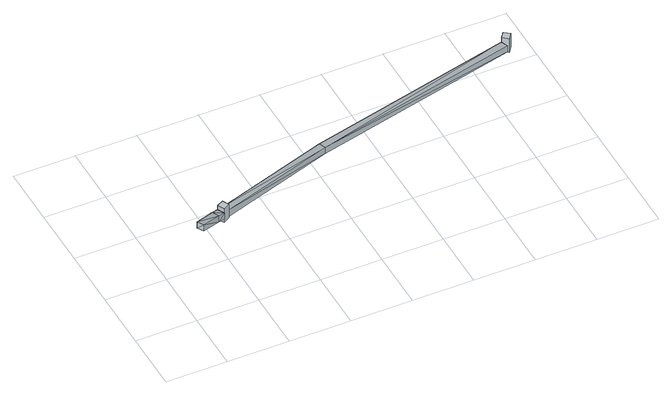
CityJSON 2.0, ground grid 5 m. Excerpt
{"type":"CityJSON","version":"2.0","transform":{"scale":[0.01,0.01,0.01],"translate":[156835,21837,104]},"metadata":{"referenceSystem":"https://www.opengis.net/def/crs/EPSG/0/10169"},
"CityObjects":{
"object1":{"type":"GenericCityObject","attributes":{"name":"雨水管路","year":2022},"geometry":[{"type":"MultiSurface","lod":"2","boundaries":[[[0,1,2]],[[1,3,2]],[[1,4,5]],[[1,0,4]],[[5,6,7]],[[5,4,6]],[[7,8,9]],[[7,6,8]],[[10,11,8]],[[11,9,8]],[[11,2,3]],[[11,10,2]],[[1,9,3]],[[3,9,11]],[[1,7,9]],[[1,5,7]],[[2,8,0]],[[10,8,2]],[[8,6,0]],[[6,4,0]]]}]},
"object2":{"type":"GenericCityObject","attributes":{"name":"雨水マンホール","year":2006},"geometry":[{"type":"MultiSurface","lod":"2","boundaries":[[[12,13,14,15]],[[13,12,16,17]],[[12,15,18,16]],[[13,17,19,14]],[[17,16,18,19]],[[19,18,15,14]]]}]},
"object3":{"type":"GenericCityObject","attributes":{"name":"雨水管路","year":2012},"geometry":[{"type":"MultiSurface","lod":"2","boundaries":[[[20,21,22]],[[21,20,23]],[[21,23,24]],[[22,21,25]],[[26,27,28]],[[27,26,29]],[[27,29,30]],[[27,30,31]],[[31,30,22]],[[31,22,25]],[[22,30,20]],[[20,30,29]],[[23,20,26]],[[26,20,29]],[[26,28,24]],[[26,24,23]],[[28,27,21]],[[28,21,24]],[[27,31,25]],[[27,25,21]]]}]},
"object4":{"type":"GenericCityObject","attributes":{"name":"雨水マンホール","year":2006},"geometry":[{"type":"MultiSurface","lod":"2","boundaries":[[[32,33,34,35]],[[33,32,36,37]],[[36,32,35,38]],[[33,37,39,34]],[[37,36,38,39]],[[39,38,35,34]]]}]}
},
"vertices":[
[247,255,698],[247,255,758],[71,144,767],[71,144,827],[309,289,675],[309,289,735],[337,236,675],[337,236,735],[276,202,698],[276,202,758],[101,92,767],[101,92,827],
[337,236,775],[337,236,640],[309,289,640],[309,289,775],[390,263,775],[390,263,640],[363,317,775],[363,317,640],
[1407,843,493],[1432,789,493],[363,317,719],[3283,1644,95],[3307,1589,95],[390,263,719],[3283,1644,35],[1432,789,433],[3307,1589,35],[1407,843,433],[363,317,659],[390,263,659],
[3331,1608,139],[3331,1608,5],[3283,1644,5],[3283,1644,139],[3367,1656,139],[3367,1656,5],[3319,1692,139],[3319,1692,5]
]}
